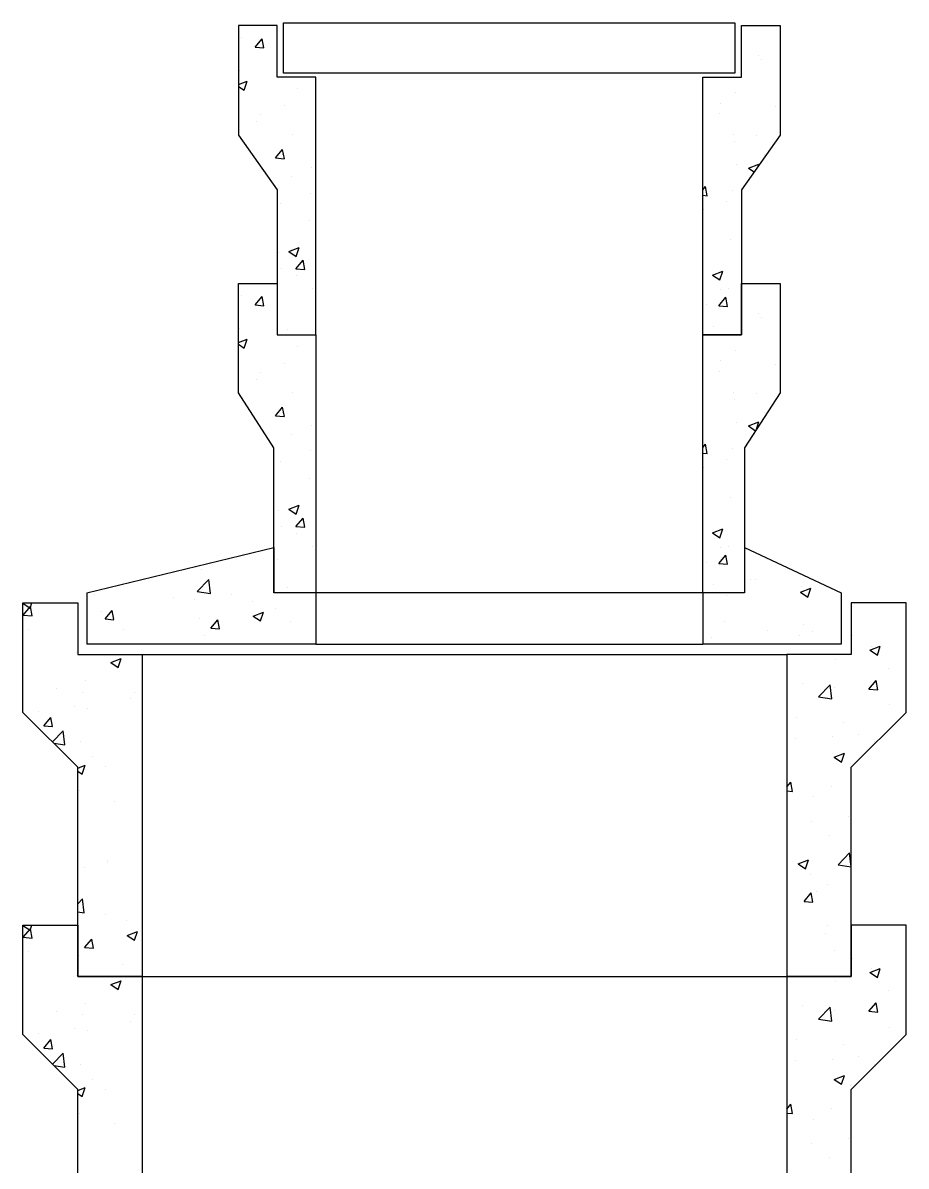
# Model space of a CAD drawing. Extents: x -160 to 364724, y -100 to 7353297.
# Drawn here: x 362006.09 to 362033.49, y 7349254.26 to 7349289.75 of the extents above; entities that cross this region are included whole.
import ezdxf

# ---------------------------------------------------------------- set-up
doc = ezdxf.new("R2010")
doc.units = 0
doc.header["$LTSCALE"] = 5
for name, color, linetype in [('desenho', 4, 'Continuous'), ('PAREDE CONCRETO CORTE', 5, 'Continuous'), ('VEGETAÇÃO', 7, 'Continuous'), ('VISTA 3', 3, 'Continuous')]:
    doc.layers.add(name, color=color, linetype=linetype)

msp = doc.modelspace()

# ---------------------------------------------------------------- linework, layer by layer
at = {"layer": 'desenho', "color": 1}
for p, q in [((362027.175, 7349272.059), (362015.175, 7349272.059)), ((362015.175, 7349270.459), (362027.175, 7349270.459)), ((362009.786, 7349270.147), (362029.786, 7349270.147)), ((362009.786, 7349260.147), (362029.786, 7349260.147))]:
    msp.add_line(p, q, dxfattribs=at)
at = {"layer": 'PAREDE CONCRETO CORTE'}
for p, q in [((362013.975, 7349289.659), (362012.775, 7349289.659)), ((362012.775, 7349289.659), (362012.775, 7349286.259)), ((362013.975, 7349288.059), (362013.975, 7349289.659)), ((362028.375, 7349288.059), (362028.375, 7349289.659)), ((362028.375, 7349289.659), (362029.575, 7349289.659)), ((362029.575, 7349289.659), (362029.575, 7349286.259)), ((362015.175, 7349288.059), (362013.975, 7349288.059)), ((362015.175, 7349280.059), (362015.175, 7349288.059)), ((362027.175, 7349288.059), (362028.375, 7349288.059)), ((362027.175, 7349280.059), (362027.175, 7349288.059)), ((362012.775, 7349286.259), (362013.975, 7349284.559)), ((362029.575, 7349286.259), (362028.375, 7349284.559)), ((362013.975, 7349284.559), (362013.975, 7349280.059)), ((362028.375, 7349284.559), (362028.375, 7349280.059)), ((362012.775, 7349281.659), (362013.975, 7349281.659)), ((362012.775, 7349278.259), (362012.775, 7349281.659)), ((362013.975, 7349281.659), (362013.975, 7349280.059)), ((362028.375, 7349280.059), (362028.375, 7349281.659)), ((362028.375, 7349281.659), (362029.575, 7349281.659)), ((362029.575, 7349281.659), (362029.575, 7349278.259)), ((362013.975, 7349280.059), (362015.175, 7349280.059)), ((362013.975, 7349280.059), (362015.175, 7349280.059)), ((362015.175, 7349280.059), (362015.175, 7349272.059)), ((362027.175, 7349280.059), (362028.375, 7349280.059)), ((362027.175, 7349272.059), (362027.175, 7349280.059)), ((362028.375, 7349280.059), (362027.175, 7349280.059)), ((362013.875, 7349276.559), (362012.775, 7349278.259)), ((362029.575, 7349278.259), (362028.475, 7349276.559)), ((362013.875, 7349272.059), (362013.875, 7349276.559)), ((362028.475, 7349276.559), (362028.475, 7349272.059)), ((362008.075, 7349272.059), (362013.875, 7349273.459)), ((362013.875, 7349273.459), (362013.875, 7349272.059)), ((362028.475, 7349273.459), (362028.475, 7349272.059)), ((362028.475, 7349273.459), (362031.475, 7349272.059)), ((362006.086, 7349268.347), (362006.086, 7349271.747)), ((362006.086, 7349271.747), (362007.786, 7349271.747)), ((362007.786, 7349271.747), (362007.786, 7349270.147)), ((362008.075, 7349272.059), (362008.075, 7349270.459)), ((362015.175, 7349272.059), (362013.875, 7349272.059)), ((362015.175, 7349272.059), (362013.875, 7349272.059)), ((362015.175, 7349272.059), (362015.175, 7349270.459)), ((362028.475, 7349272.059), (362027.175, 7349272.059)), ((362027.175, 7349272.059), (362027.175, 7349270.459)), ((362028.475, 7349272.059), (362027.175, 7349272.059)), ((362031.475, 7349272.059), (362031.475, 7349270.459)), ((362033.486, 7349271.747), (362031.786, 7349271.747)), ((362031.786, 7349271.747), (362031.786, 7349270.147)), ((362033.486, 7349268.347), (362033.486, 7349271.747)), ((362015.175, 7349270.459), (362008.075, 7349270.459)), ((362031.475, 7349270.459), (362027.175, 7349270.459)), ((362007.786, 7349270.147), (362009.786, 7349270.147)), ((362009.786, 7349270.147), (362009.786, 7349260.147)), ((362031.786, 7349270.147), (362029.786, 7349270.147)), ((362029.786, 7349270.147), (362029.786, 7349260.147)), ((362007.786, 7349266.647), (362006.086, 7349268.347)), ((362031.786, 7349266.647), (362033.486, 7349268.347)), ((362007.786, 7349260.147), (362007.786, 7349266.647)), ((362031.786, 7349260.147), (362031.786, 7349266.647)), ((362006.086, 7349258.347), (362006.086, 7349261.747)), ((362006.086, 7349261.747), (362007.786, 7349261.747)), ((362007.786, 7349261.747), (362007.786, 7349260.147)), ((362033.486, 7349261.747), (362031.786, 7349261.747)), ((362031.786, 7349261.747), (362031.786, 7349260.147)), ((362033.486, 7349258.347), (362033.486, 7349261.747)), ((362007.786, 7349260.147), (362009.786, 7349260.147)), ((362009.786, 7349260.147), (362007.786, 7349260.147)), ((362009.786, 7349260.147), (362009.786, 7349250.147)), ((362031.786, 7349260.147), (362029.786, 7349260.147)), ((362029.786, 7349260.147), (362029.786, 7349250.147)), ((362029.786, 7349260.147), (362031.786, 7349260.147)), ((362007.786, 7349256.647), (362006.086, 7349258.347)), ((362031.786, 7349256.647), (362033.486, 7349258.347)), ((362007.786, 7349250.147), (362007.786, 7349256.647)), ((362031.786, 7349250.147), (362031.786, 7349256.647))]:
    msp.add_line(p, q, dxfattribs=at)
at = {"layer": 'VEGETAÇÃO', "color": 1, "linetype": 'Continuous'}
for p, q in [((362012.854, 7349289.296), (362012.854, 7349289.296)), ((362013.289, 7349288.991), (362013.51, 7349289.254)), ((362013.564, 7349288.968), (362013.511, 7349289.254)), ((362013.289, 7349288.992), (362013.563, 7349288.968)), ((362028.905, 7349288.727), (362028.905, 7349288.727)), ((362029.007, 7349288.604), (362029.007, 7349288.604)), ((362012.817, 7349288.254), (362012.817, 7349288.254)), ((362012.78, 7349287.83), (362013.044, 7349287.932)), ((362012.78, 7349287.771), (362012.951, 7349287.655)), ((362012.951, 7349287.655), (362013.044, 7349287.932)), ((362014.6, 7349287.696), (362014.6, 7349287.696)), ((362028.205, 7349287.582), (362028.205, 7349287.582)), ((362014.198, 7349287.189), (362014.198, 7349287.189)), ((362027.743, 7349287.256), (362027.743, 7349287.256)), ((362029.434, 7349287.152), (362029.434, 7349287.152)), ((362013.346, 7349286.678), (362013.346, 7349286.678)), ((362013.473, 7349286.887), (362013.473, 7349286.887)), ((362027.702, 7349286.924), (362027.702, 7349286.924)), ((362014.437, 7349286.273), (362014.437, 7349286.273)), ((362028.117, 7349286.268), (362028.117, 7349286.268)), ((362028.149, 7349286.06), (362028.149, 7349286.06)), ((362028.838, 7349286.252), (362028.838, 7349286.252)), ((362013.924, 7349285.552), (362014.144, 7349285.815)), ((362014.142, 7349285.667), (362014.142, 7349285.667)), ((362014.198, 7349285.529), (362014.145, 7349285.815)), ((362029.081, 7349285.654), (362029.081, 7349285.654)), ((362013.924, 7349285.552), (362014.197, 7349285.529)), ((362015.031, 7349285.255), (362015.031, 7349285.255)), ((362028.231, 7349285.348), (362028.231, 7349285.348)), ((362028.594, 7349285.236), (362028.914, 7349285.359)), ((362028.594, 7349285.236), (362028.769, 7349285.118)), ((362028.892, 7349285.292), (362028.914, 7349285.359)), ((362014.411, 7349284.968), (362014.411, 7349284.968)), ((362027.175, 7349284.564), (362027.261, 7349284.668)), ((362027.315, 7349284.381), (362027.263, 7349284.668)), ((362028.094, 7349284.538), (362028.094, 7349284.538)), ((362014.086, 7349284.145), (362014.086, 7349284.145)), ((362015.004, 7349284.46), (362015.004, 7349284.46)), ((362027.175, 7349284.393), (362027.314, 7349284.381)), ((362027.918, 7349284.194), (362027.918, 7349284.194)), ((362027.208, 7349283.944), (362027.208, 7349283.944)), ((362014.973, 7349283.603), (362014.973, 7349283.603)), ((362014.34, 7349282.653), (362014.66, 7349282.775)), ((362014.568, 7349282.499), (362014.66, 7349282.776)), ((362028.038, 7349283.016), (362028.038, 7349283.016)), ((362014.031, 7349282.623), (362014.031, 7349282.623)), ((362014.34, 7349282.653), (362014.568, 7349282.499)), ((362014.558, 7349282.113), (362014.779, 7349282.376)), ((362014.833, 7349282.09), (362014.78, 7349282.376)), ((362014.114, 7349282.123), (362014.114, 7349282.123)), ((362014.558, 7349282.113), (362014.831, 7349282.09)), ((362027.481, 7349281.92), (362027.801, 7349282.043)), ((362027.709, 7349281.767), (362027.801, 7349282.043)), ((362014.586, 7349281.906), (362014.586, 7349281.906)), ((362027.481, 7349281.92), (362027.709, 7349281.767)), ((362015.078, 7349281.509), (362015.078, 7349281.509)), ((362027.729, 7349281.467), (362027.729, 7349281.467)), ((362027.983, 7349281.494), (362027.983, 7349281.494)), ((362012.854, 7349281.296), (362012.854, 7349281.296)), ((362013.289, 7349280.991), (362013.51, 7349281.254)), ((362013.289, 7349280.992), (362013.563, 7349280.968)), ((362013.564, 7349280.968), (362013.511, 7349281.254)), ((362013.975, 7349281.101), (362013.975, 7349281.101)), ((362027.281, 7349280.994), (362027.281, 7349280.994)), ((362027.675, 7349280.966), (362027.896, 7349281.229)), ((362027.675, 7349280.966), (362027.949, 7349280.942)), ((362027.95, 7349280.942), (362027.897, 7349281.229)), ((362028.905, 7349280.727), (362028.905, 7349280.727)), ((362029.007, 7349280.604), (362029.007, 7349280.604)), ((362012.817, 7349280.254), (362012.817, 7349280.254)), ((362027.51, 7349280.319), (362027.51, 7349280.319)), ((362012.78, 7349279.83), (362013.044, 7349279.932)), ((362012.951, 7349279.655), (362013.044, 7349279.932)), ((362014.299, 7349280.224), (362014.299, 7349280.224)), ((362012.78, 7349279.771), (362012.951, 7349279.655)), ((362014.6, 7349279.696), (362014.6, 7349279.696)), ((362028.205, 7349279.582), (362028.205, 7349279.582)), ((362014.198, 7349279.189), (362014.198, 7349279.189)), ((362027.743, 7349279.256), (362027.743, 7349279.256)), ((362013.473, 7349278.887), (362013.473, 7349278.887)), ((362027.702, 7349278.924), (362027.702, 7349278.924)), ((362029.434, 7349279.152), (362029.434, 7349279.152)), ((362013.346, 7349278.678), (362013.346, 7349278.678)), ((362014.437, 7349278.273), (362014.437, 7349278.273)), ((362028.117, 7349278.268), (362028.117, 7349278.268)), ((362028.838, 7349278.252), (362028.838, 7349278.252)), ((362013.924, 7349277.552), (362014.144, 7349277.815)), ((362014.198, 7349277.529), (362014.145, 7349277.815)), ((362028.149, 7349278.06), (362028.149, 7349278.06)), ((362013.924, 7349277.552), (362014.197, 7349277.529)), ((362014.142, 7349277.667), (362014.142, 7349277.667)), ((362029.081, 7349277.654), (362029.081, 7349277.654)), ((362015.031, 7349277.255), (362015.031, 7349277.255)), ((362028.231, 7349277.348), (362028.231, 7349277.348)), ((362028.594, 7349277.236), (362028.914, 7349277.359)), ((362028.594, 7349277.236), (362028.815, 7349277.086)), ((362028.83, 7349277.11), (362028.914, 7349277.359)), ((362014.411, 7349276.968), (362014.411, 7349276.968)), ((362015.004, 7349276.46), (362015.004, 7349276.46)), ((362027.175, 7349276.564), (362027.261, 7349276.668)), ((362027.175, 7349276.393), (362027.314, 7349276.381)), ((362027.315, 7349276.381), (362027.263, 7349276.668)), ((362028.094, 7349276.538), (362028.094, 7349276.538)), ((362014.086, 7349276.145), (362014.086, 7349276.145)), ((362027.918, 7349276.194), (362027.918, 7349276.194)), ((362027.208, 7349275.944), (362027.208, 7349275.944)), ((362014.973, 7349275.603), (362014.973, 7349275.603)), ((362028.038, 7349275.016), (362028.038, 7349275.016)), ((362014.031, 7349274.623), (362014.031, 7349274.623)), ((362014.34, 7349274.653), (362014.66, 7349274.775)), ((362014.34, 7349274.653), (362014.568, 7349274.499)), ((362014.568, 7349274.499), (362014.66, 7349274.776)), ((362014.558, 7349274.113), (362014.779, 7349274.376)), ((362014.833, 7349274.09), (362014.78, 7349274.376)), ((362014.114, 7349274.123), (362014.114, 7349274.123)), ((362014.558, 7349274.113), (362014.831, 7349274.09)), ((362014.586, 7349273.906), (362014.586, 7349273.906)), ((362027.481, 7349273.92), (362027.801, 7349274.043)), ((362027.481, 7349273.92), (362027.709, 7349273.767)), ((362027.709, 7349273.767), (362027.801, 7349274.043)), ((362015.078, 7349273.509), (362015.078, 7349273.509)), ((362027.675, 7349272.966), (362027.896, 7349273.229)), ((362027.729, 7349273.467), (362027.729, 7349273.467)), ((362027.95, 7349272.942), (362027.897, 7349273.229)), ((362027.983, 7349273.494), (362027.983, 7349273.494)), ((362013.975, 7349273.101), (362013.975, 7349273.101)), ((362027.281, 7349272.994), (362027.281, 7349272.994)), ((362027.675, 7349272.966), (362027.949, 7349272.942)), ((362011.496, 7349272.103), (362011.852, 7349272.474)), ((362011.628, 7349272.779), (362011.628, 7349272.779)), ((362011.903, 7349272.04), (362011.853, 7349272.474)), ((362028.655, 7349272.469), (362028.655, 7349272.469)), ((362028.825, 7349272.463), (362028.825, 7349272.463)), ((362011.496, 7349272.102), (362011.903, 7349272.039)), ((362014.299, 7349272.224), (362014.299, 7349272.224)), ((362027.51, 7349272.319), (362027.51, 7349272.319)), ((362030.21, 7349272.079), (362030.53, 7349272.202)), ((362030.236, 7349272.265), (362030.236, 7349272.265)), ((362030.438, 7349271.926), (362030.531, 7349272.203)), ((362006.086, 7349271.739), (362006.107, 7349271.747)), ((362006.086, 7349271.737), (362006.311, 7349271.585)), ((362006.311, 7349271.585), (362006.365, 7349271.747)), ((362008.323, 7349272.006), (362008.323, 7349272.006)), ((362010.764, 7349271.902), (362010.764, 7349271.902)), ((362011.422, 7349271.846), (362011.422, 7349271.846)), ((362012.567, 7349271.996), (362012.567, 7349271.996)), ((362013.204, 7349271.799), (362013.204, 7349271.799)), ((362027.927, 7349271.972), (362027.927, 7349271.972)), ((362030.21, 7349272.08), (362030.438, 7349271.926)), ((362006.099, 7349271.367), (362006.319, 7349271.63)), ((362006.373, 7349271.344), (362006.32, 7349271.63)), ((362008.535, 7349271.465), (362008.535, 7349271.465)), ((362008.634, 7349271.248), (362008.854, 7349271.511)), ((362008.908, 7349271.225), (362008.855, 7349271.511)), ((362013.228, 7349271.337), (362013.548, 7349271.46)), ((362013.455, 7349271.184), (362013.548, 7349271.46)), ((362013.92, 7349271.579), (362013.92, 7349271.579)), ((362006.099, 7349271.367), (362006.372, 7349271.343)), ((362008.634, 7349271.248), (362008.907, 7349271.224)), ((362011.572, 7349271.257), (362011.572, 7349271.257)), ((362011.913, 7349270.961), (362012.134, 7349271.224)), ((362012.188, 7349270.938), (362012.135, 7349271.224)), ((362013.228, 7349271.337), (362013.455, 7349271.184)), ((362014.397, 7349271.178), (362014.397, 7349271.178)), ((362027.848, 7349271.181), (362027.848, 7349271.181)), ((362030.289, 7349271.078), (362030.289, 7349271.078)), ((362006.276, 7349270.927), (362006.276, 7349270.927)), ((362009.198, 7349270.915), (362009.198, 7349270.915)), ((362011.731, 7349270.72), (362011.731, 7349270.72)), ((362011.913, 7349270.961), (362012.186, 7349270.937)), ((362027.452, 7349270.666), (362027.452, 7349270.666)), ((362029.184, 7349270.894), (362029.184, 7349270.894)), ((362030.181, 7349270.743), (362030.181, 7349270.743)), ((362030.571, 7349270.863), (362030.571, 7349270.863)), ((362031.83, 7349270.718), (362031.83, 7349270.718)), ((362032.365, 7349270.274), (362032.686, 7349270.397)), ((362032.418, 7349270.384), (362032.418, 7349270.384)), ((362032.593, 7349270.12), (362032.686, 7349270.397)), ((362007.761, 7349270.192), (362007.761, 7349270.192)), ((362008.812, 7349269.898), (362009.132, 7349270.02)), ((362009.04, 7349269.744), (362009.133, 7349270.021)), ((362031.286, 7349269.999), (362031.286, 7349269.999)), ((362032.366, 7349270.274), (362032.593, 7349270.12)), ((362008.812, 7349269.898), (362009.04, 7349269.744)), ((362032.926, 7349269.714), (362032.926, 7349269.714)), ((362008.022, 7349269.327), (362008.022, 7349269.327)), ((362030.26, 7349269.256), (362030.26, 7349269.256)), ((362032.333, 7349269.072), (362032.554, 7349269.335)), ((362032.608, 7349269.048), (362032.555, 7349269.335)), ((362007.121, 7349269.079), (362007.121, 7349269.079)), ((362007.939, 7349268.956), (362007.939, 7349268.956)), ((362009.562, 7349268.976), (362009.562, 7349268.976)), ((362030.77, 7349268.829), (362031.126, 7349269.2)), ((362031.177, 7349268.766), (362031.126, 7349269.2)), ((362031.27, 7349269.106), (362031.27, 7349269.106)), ((362032.333, 7349269.072), (362032.607, 7349269.048)), ((362007.703, 7349268.539), (362007.703, 7349268.539)), ((362009.435, 7349268.767), (362009.435, 7349268.767)), ((362030.77, 7349268.828), (362031.177, 7349268.765)), ((362032.971, 7349268.576), (362032.971, 7349268.576)), ((362006.559, 7349268.389), (362006.559, 7349268.389)), ((362006.733, 7349267.928), (362006.954, 7349268.191)), ((362007.008, 7349267.905), (362006.955, 7349268.191)), ((362008.085, 7349268.465), (362008.085, 7349268.465)), ((362030.084, 7349268.196), (362030.084, 7349268.196)), ((362006.733, 7349267.928), (362007.006, 7349267.904)), ((362031.528, 7349268.047), (362031.528, 7349268.047)), ((362007.005, 7349267.429), (362007.335, 7349267.773)), ((362007.386, 7349267.339), (362007.335, 7349267.773)), ((362030.051, 7349267.536), (362030.051, 7349267.536)), ((362031.214, 7349267.584), (362031.214, 7349267.584)), ((362032.006, 7349267.656), (362032.006, 7349267.656)), ((362007.042, 7349267.392), (362007.386, 7349267.338)), ((362007.883, 7349267.434), (362007.883, 7349267.434)), ((362032.492, 7349267.433), (362032.492, 7349267.433)), ((362008.232, 7349266.964), (362008.232, 7349266.964)), ((362031.253, 7349266.958), (362031.573, 7349267.081)), ((362031.253, 7349266.958), (362031.481, 7349266.805)), ((362031.481, 7349266.805), (362031.573, 7349267.081)), ((362031.768, 7349266.773), (362031.768, 7349266.773)), ((362007.786, 7349266.615), (362008.02, 7349266.705)), ((362007.786, 7349266.524), (362007.927, 7349266.429)), ((362007.833, 7349266.599), (362007.833, 7349266.599)), ((362007.927, 7349266.429), (362008.02, 7349266.705)), ((362008.653, 7349266.652), (362008.653, 7349266.652)), ((362029.786, 7349266.036), (362029.909, 7349266.183)), ((362029.963, 7349265.896), (362029.91, 7349266.183)), ((362031.158, 7349266.062), (362031.158, 7349266.062)), ((362007.828, 7349265.912), (362007.828, 7349265.912)), ((362029.786, 7349265.911), (362029.962, 7349265.896)), ((362030.618, 7349265.723), (362030.618, 7349265.723)), ((362008.929, 7349265.595), (362008.929, 7349265.595)), ((362031.71, 7349265.12), (362031.71, 7349265.12)), ((362030.565, 7349264.97), (362030.565, 7349264.97)), ((362031.103, 7349264.54), (362031.103, 7349264.54)), ((362031.376, 7349263.618), (362031.732, 7349263.989)), ((362031.783, 7349263.555), (362031.732, 7349263.989)), ((362008.714, 7349263.738), (362008.714, 7349263.738)), ((362008.726, 7349263.701), (362008.726, 7349263.701)), ((362030.141, 7349263.643), (362030.461, 7349263.766)), ((362030.141, 7349263.643), (362030.368, 7349263.49)), ((362030.368, 7349263.49), (362030.461, 7349263.766)), ((362031.376, 7349263.618), (362031.783, 7349263.555)), ((362008.009, 7349263.537), (362008.009, 7349263.537)), ((362030.246, 7349263.467), (362030.246, 7349263.467)), ((362030.507, 7349263.317), (362030.507, 7349263.317)), ((362031.047, 7349263.018), (362031.047, 7349263.018)), ((362007.786, 7349262.401), (362007.941, 7349262.563)), ((362007.992, 7349262.128), (362007.941, 7349262.563)), ((362030.323, 7349262.481), (362030.543, 7349262.743)), ((362030.597, 7349262.457), (362030.544, 7349262.744)), ((362030.692, 7349262.773), (362030.692, 7349262.773)), ((362007.786, 7349262.16), (362007.992, 7349262.128)), ((362030.323, 7349262.481), (362030.596, 7349262.457)), ((362008.656, 7349262.085), (362008.656, 7349262.085)), ((362009.293, 7349261.888), (362009.293, 7349261.888)), ((362006.086, 7349261.739), (362006.107, 7349261.747)), ((362006.086, 7349261.737), (362006.311, 7349261.585)), ((362006.099, 7349261.367), (362006.319, 7349261.63)), ((362006.311, 7349261.585), (362006.365, 7349261.747)), ((362006.373, 7349261.344), (362006.32, 7349261.63)), ((362009.317, 7349261.426), (362009.637, 7349261.549)), ((362009.544, 7349261.273), (362009.637, 7349261.549)), ((362030.992, 7349261.496), (362030.992, 7349261.496)), ((362031.036, 7349261.742), (362031.036, 7349261.742)), ((362006.099, 7349261.367), (362006.372, 7349261.343)), ((362008.002, 7349261.05), (362008.222, 7349261.313)), ((362008.276, 7349261.026), (362008.224, 7349261.313)), ((362009.317, 7349261.426), (362009.544, 7349261.273)), ((362006.276, 7349260.927), (362006.276, 7349260.927)), ((362007.82, 7349260.809), (362007.82, 7349260.809)), ((362008.002, 7349261.05), (362008.275, 7349261.026)), ((362031.259, 7349260.96), (362031.259, 7349260.96)), ((362009.185, 7349260.51), (362009.185, 7349260.51)), ((362031.83, 7349260.718), (362031.83, 7349260.718)), ((362032.365, 7349260.274), (362032.686, 7349260.397)), ((362032.418, 7349260.384), (362032.418, 7349260.384)), ((362032.593, 7349260.12), (362032.686, 7349260.397)), ((362007.761, 7349260.192), (362007.761, 7349260.192)), ((362008.812, 7349259.898), (362009.132, 7349260.02)), ((362009.04, 7349259.744), (362009.133, 7349260.021)), ((362032.366, 7349260.274), (362032.593, 7349260.12)), ((362008.812, 7349259.898), (362009.04, 7349259.744)), ((362031.286, 7349259.999), (362031.286, 7349259.999)), ((362032.926, 7349259.714), (362032.926, 7349259.714)), ((362008.022, 7349259.327), (362008.022, 7349259.327)), ((362032.333, 7349259.072), (362032.554, 7349259.335)), ((362032.608, 7349259.048), (362032.555, 7349259.335)), ((362007.121, 7349259.079), (362007.121, 7349259.079)), ((362007.939, 7349258.956), (362007.939, 7349258.956)), ((362009.562, 7349258.976), (362009.562, 7349258.976)), ((362030.26, 7349259.256), (362030.26, 7349259.256)), ((362030.77, 7349258.829), (362031.126, 7349259.2)), ((362031.177, 7349258.766), (362031.126, 7349259.2)), ((362031.27, 7349259.106), (362031.27, 7349259.106)), ((362032.333, 7349259.072), (362032.607, 7349259.048)), ((362009.435, 7349258.767), (362009.435, 7349258.767)), ((362030.77, 7349258.828), (362031.177, 7349258.765)), ((362006.559, 7349258.389), (362006.559, 7349258.389)), ((362007.703, 7349258.539), (362007.703, 7349258.539)), ((362008.085, 7349258.465), (362008.085, 7349258.465)), ((362032.971, 7349258.576), (362032.971, 7349258.576)), ((362006.733, 7349257.928), (362006.954, 7349258.191)), ((362006.733, 7349257.928), (362007.006, 7349257.904)), ((362007.008, 7349257.905), (362006.955, 7349258.191)), ((362030.084, 7349258.196), (362030.084, 7349258.196)), ((362031.528, 7349258.047), (362031.528, 7349258.047)), ((362007.005, 7349257.429), (362007.335, 7349257.773)), ((362007.386, 7349257.339), (362007.335, 7349257.773)), ((362030.051, 7349257.536), (362030.051, 7349257.536)), ((362031.214, 7349257.584), (362031.214, 7349257.584)), ((362032.006, 7349257.656), (362032.006, 7349257.656)), ((362007.042, 7349257.392), (362007.386, 7349257.338)), ((362007.883, 7349257.434), (362007.883, 7349257.434)), ((362032.492, 7349257.433), (362032.492, 7349257.433)), ((362008.232, 7349256.964), (362008.232, 7349256.964)), ((362031.253, 7349256.958), (362031.573, 7349257.081)), ((362031.253, 7349256.958), (362031.481, 7349256.805)), ((362031.481, 7349256.805), (362031.573, 7349257.081)), ((362007.786, 7349256.615), (362008.02, 7349256.705)), ((362007.786, 7349256.524), (362007.927, 7349256.429)), ((362007.833, 7349256.599), (362007.833, 7349256.599)), ((362007.927, 7349256.429), (362008.02, 7349256.705)), ((362008.653, 7349256.652), (362008.653, 7349256.652)), ((362031.768, 7349256.773), (362031.768, 7349256.773)), ((362029.786, 7349256.036), (362029.909, 7349256.183)), ((362029.963, 7349255.896), (362029.91, 7349256.183)), ((362007.828, 7349255.912), (362007.828, 7349255.912)), ((362029.786, 7349255.911), (362029.962, 7349255.896)), ((362031.158, 7349256.062), (362031.158, 7349256.062)), ((362008.929, 7349255.595), (362008.929, 7349255.595)), ((362030.618, 7349255.723), (362030.618, 7349255.723)), ((362031.71, 7349255.12), (362031.71, 7349255.12)), ((362030.565, 7349254.97), (362030.565, 7349254.97)), ((362031.103, 7349254.54), (362031.103, 7349254.54))]:
    msp.add_line(p, q, dxfattribs=at)
at = {"layer": 'VISTA 3'}
for p, q in [((362014.175, 7349288.189), (362014.175, 7349289.745)), ((362014.175, 7349289.745), (362028.175, 7349289.745)), ((362028.175, 7349289.745), (362028.175, 7349288.189)), ((362028.175, 7349288.189), (362014.175, 7349288.189))]:
    msp.add_line(p, q, dxfattribs=at)

doc.saveas('drawing.dxf')
